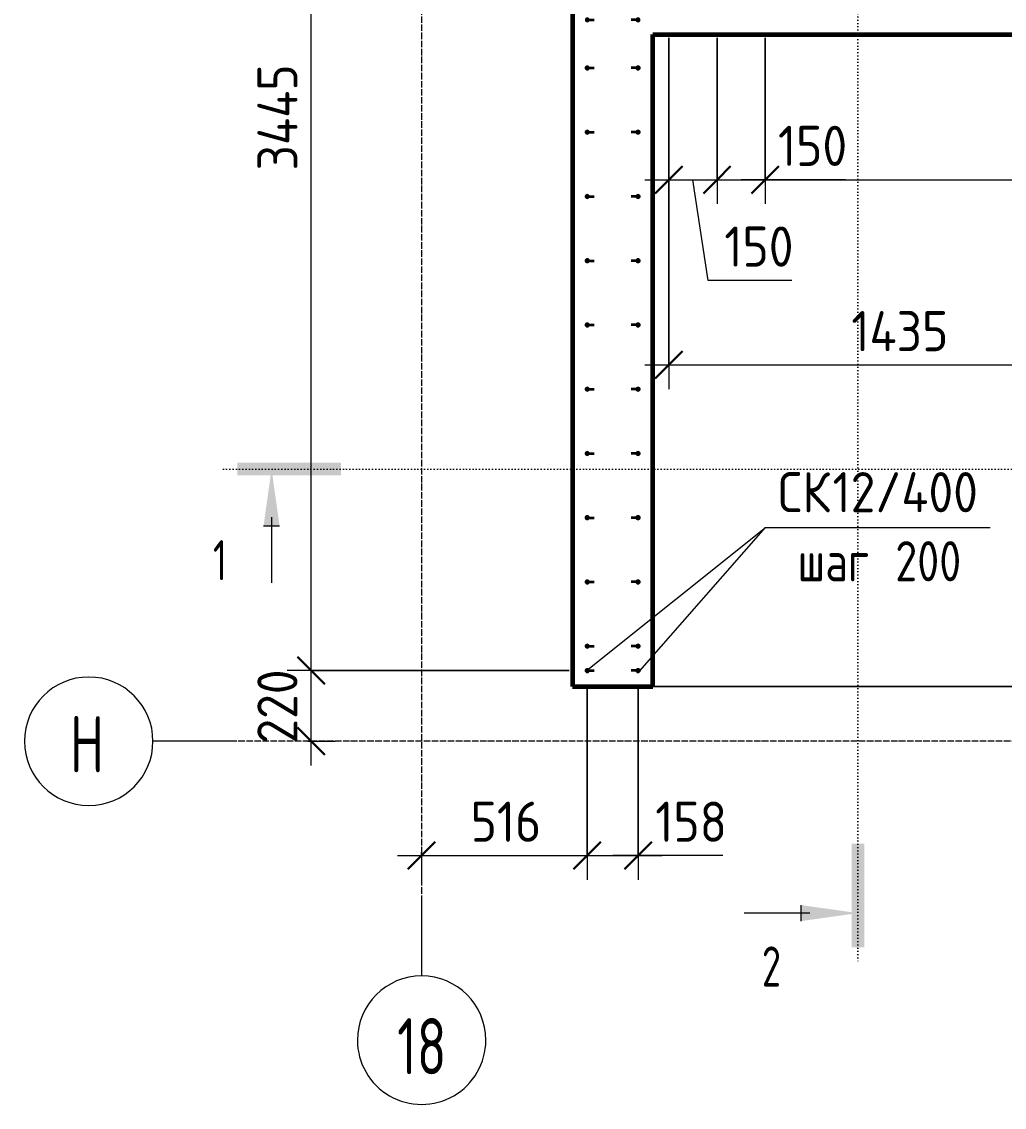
# Model space of a CAD drawing. Header units: millimetres. Extents: x 56549 to 83419, y -3049 to 32998.
# Drawn here: x 56549 to 59610, y 26341 to 29720 of the extents above; entities that cross this region are included whole.
import ezdxf

# ---------------------------------------------------------------- set-up
doc = ezdxf.new("R2010")
doc.units = ezdxf.units.MM
doc.linetypes.add('02 Штрихпунктирная _20 мм_', pattern=[25, 20, -2.5, 0, -2.5])
doc.linetypes.add('04 Пунктир 10мм', pattern=[10, 0, -10])
for name, color, linetype, lineweight in [('AA_Dim', 7, 'Continuous', 9), ('AA_Dim-50', 7, 'Continuous', 9), ('AA_Linii', 7, 'Continuous', 9), ('AA_Razrez', 7, 'Continuous', 9), ('AA_Vinoska', 7, 'Continuous', 9), ('AF_Stena_Опалубка', 253, 'Continuous', 20), ('KR_Armatura', 7, 'Continuous', 20), ('KR_Armatura_Tonkie', 7, 'Continuous', 20), ('KR_Fundament', 7, 'Continuous', 20), ('Оси', 7, 'Continuous', 9)]:
    doc.layers.add(name, color=color, linetype=linetype, lineweight=lineweight)
doc.styles.add('ISOCPEUR', font='isocpeur.TTF', dxfattribs={"width": 0.7, "height": 175})
doc.styles.add('ISOCPEUR_1', font='isocpeur.TTF', dxfattribs={"width": 0.7, "height": 125})
doc.styles.add('ISOCPEUR_2', font='isocpeur.TTF', dxfattribs={"width": 0.9, "height": 125})
doc.styles.add('ISOCPEUR_3', font='isocpeur.TTF', dxfattribs={"width": 0.8, "height": 125})
doc.dimstyles.new('00_Точн_3_знака__прозр_', dxfattribs={"dimscale": 304.8, "dimtxt": 125.344371, "dimasz": 0.278871, "dimexe": 0.246063, "dimexo": 0.164042, "dimgap": 0.016404, "dimtad": 1, "dimdec": 3, "dimrnd": 0.001, "dimdsep": 46, "dimtxsty": 'ISOCPEUR_2', "dimblk1": 'OBLIQUE', "dimblk2": 'OBLIQUE', "dimsah": 1, "dimcen": 0.09, "dimdle": 0.246063, "dimazin": 0, "dimtfac": 1, "dimtdec": 4, "dimtix": 1, "dimtmove": 0, "dimatfit": 3, "dimfxl": 1, "dimtvp": 1, "dimtolj": 1, "dimtzin": 0, "dimlwd": 18, "dimlwe": 18, "dimarcsym": 2})
doc.dimstyles.new('00_Точн_3_знака__прозр__1', dxfattribs={"dimscale": 304.8, "dimtxt": 125.344371, "dimasz": 0.278871, "dimexe": 0.246063, "dimexo": 0.164042, "dimgap": 0.016404, "dimtad": 1, "dimdec": 3, "dimrnd": 0.001, "dimdsep": 46, "dimtxsty": 'ISOCPEUR_2', "dimblk1": 'OBLIQUE', "dimblk2": 'OBLIQUE', "dimsah": 1, "dimcen": 0.09, "dimdle": 0.246063, "dimazin": 0, "dimtfac": 1, "dimtdec": 4, "dimtix": 1, "dimtmove": 1, "dimatfit": 3, "dimfxl": 1, "dimtvp": 1, "dimtolj": 1, "dimtzin": 0, "dimlwd": 18, "dimlwe": 18, "dimarcsym": 2})

# ---------------------------------------------------------------- blocks, each defined once
blk = doc.blocks.new('351_Ряд стержней П переменный шаг _НесАрм_РабПлоск_ - Тип 1-3766189-Схема расположения выпусков фундаментной плиты на отм_-0_450 входной группы в осях 18-20_Н-А_1')
at = {"layer": 'KR_Armatura_Tonkie'}
for points in [[(-6, 706), (-9, 705.2), (-10.2, 704.2), (-11.8, 701.6), (-12, 700), (-11.2, 697), (-9, 694.8), (-6, 694), (-3, 694.8), (-1.8, 695.8), (-0.2, 698.4), (0, 700), (-0.8, 703), (-1.8, 704.2), (-4.4, 705.8)], [(152, 706), (149, 705.2), (146.8, 703), (146.2, 701.6), (146.2, 698.4), (146.8, 697), (149, 694.8), (152, 694), (153.6, 694.2), (156.2, 695.8), (157.8, 698.4), (157.8, 701.6), (156.2, 704.2), (153.6, 705.8)], [(-6, 548), (-9, 547.2), (-10.2, 546.2), (-11.8, 543.6), (-12, 542), (-11.2, 539), (-9, 536.8), (-6, 536), (-3, 536.8), (-1.8, 537.8), (-0.2, 540.4), (0, 542), (-0.8, 545), (-2.6, 546.7), (-4.4, 547.8)], [(152, 548), (149, 547.2), (146.8, 545), (146.2, 543.6), (146.2, 540.4), (146.8, 539), (149, 536.8), (152, 536), (153.6, 536.2), (156.2, 537.8), (157.8, 540.4), (157.8, 543.6), (156.2, 546.2), (153.6, 547.8)], [(-6, 428), (-9, 427.2), (-10.2, 426.2), (-11.8, 423.6), (-12, 422), (-11.2, 419), (-9, 416.8), (-6, 416), (-3, 416.8), (-1.8, 417.8), (-0.2, 420.4), (0, 422), (-0.8, 425), (-1.8, 426.2), (-4.4, 427.8)], [(152, 428), (149, 427.2), (146.8, 425), (146.2, 423.6), (146.2, 420.4), (146.8, 419), (149, 416.8), (152, 416), (153.6, 416.2), (156.2, 417.8), (157.8, 420.4), (157.8, 423.6), (156.2, 426.2), (153.6, 427.8)], [(-6, 228), (-9, 227.2), (-10.2, 226.2), (-11.8, 223.6), (-12, 222), (-11.2, 219), (-9, 216.8), (-6, 216), (-3, 216.8), (-1.8, 217.8), (-0.2, 220.4), (0, 222), (-0.8, 225), (-1.8, 226.2), (-4.4, 227.8)], [(152, 228), (149, 227.2), (146.8, 225), (146.2, 223.6), (146.2, 220.4), (146.8, 219), (149, 216.8), (152, 216), (153.6, 216.2), (156.2, 217.8), (157.8, 220.4), (157.8, 223.6), (156.2, 226.2), (153.6, 227.8)], [(-6, 67), (-9, 66.2), (-10.2, 65.2), (-11.8, 62.6), (-12, 61), (-11.2, 58), (-9, 55.8), (-6, 55), (-3, 55.8), (-1.8, 56.8), (-0.2, 59.4), (0, 61), (-0.8, 64), (-1.8, 65.2), (-4.4, 66.8)], [(152, 67), (149, 66.2), (146.8, 64), (146.2, 62.6), (146.2, 59.4), (146.8, 58), (149, 55.8), (152, 55), (153.6, 55.2), (156.2, 56.8), (157.8, 59.4), (157.8, 62.6), (156.2, 65.2), (153.6, 66.8)], [(-6, -94), (-9, -94.8), (-10.2, -95.8), (-11.8, -98.4), (-12, -100), (-11.2, -103), (-9, -105.2), (-6, -106), (-3, -105.2), (-1.8, -104.2), (-0.2, -101.6), (0, -100), (-0.8, -97), (-1.8, -95.8), (-4.4, -94.2)], [(152, -94), (149, -94.8), (146.8, -97), (146.2, -98.4), (146.2, -101.6), (146.8, -103), (149, -105.2), (152, -106), (153.6, -105.8), (156.2, -104.2), (157.8, -101.6), (157.8, -98.4), (156.2, -95.8), (153.6, -94.2)], [(-6, -294), (-9, -294.8), (-10.2, -295.8), (-11.8, -298.4), (-12, -300.2), (-11.2, -303), (-9, -305.2), (-6, -306), (-3, -305.2), (-1.8, -304.2), (0, -300.2), (0, -300), (-0.8, -297), (-1.8, -295.8), (-4.4, -294.2)], [(152, -294), (149, -294.8), (146.8, -297), (146.2, -298.4), (146.2, -301.6), (146.8, -303), (149, -305.2), (152, -306), (153.6, -305.8), (156.2, -304.2), (157.8, -301.6), (157.8, -298.4), (156.2, -295.8), (153.6, -294.2)], [(-6, -494), (-9, -494.8), (-10.2, -495.8), (-11.8, -498.4), (-12, -500), (-11.2, -503), (-9, -505.2), (-6, -506), (-3, -505.2), (-1.8, -504.2), (-0.2, -501.6), (0, -500), (-0.8, -497), (-1.8, -495.8), (-4.4, -494.2)], [(152, -494), (149, -494.8), (146.8, -497), (146.2, -498.4), (146.2, -501.6), (146.8, -503), (149, -505.2), (152, -506), (153.6, -505.8), (156.2, -504.2), (157.8, -501.6), (157.8, -498.4), (156.2, -495.8), (153.6, -494.2)], [(-6, -694), (-9, -694.8), (-10.2, -695.8), (-11.8, -698.4), (-12, -700), (-11.2, -703), (-8.9, -705.2), (-6, -706), (-3, -705.2), (-1.8, -704.2), (-0.2, -701.6), (0, -700), (-0.8, -697), (-1.8, -695.8), (-4.4, -694.2)], [(152, -694), (149, -694.8), (146.8, -697), (146.2, -698.4), (146.2, -701.6), (146.8, -703), (149, -705.2), (152, -706), (153.6, -705.8), (156.2, -704.2), (157.8, -701.6), (157.8, -698.4), (156.2, -695.8), (153.6, -694.2)]]:
    blk.add_hatch(color=256, dxfattribs=at).paths.add_polyline_path(points)
at = {"layer": 'KR_Armatura'}
for centre in [(-6, 542), (152, 542), (-6, 422), (152, 422), (-6, 222), (152, 222), (-6, 61), (152, 61), (-6, -100), (152, -100), (-6, -300), (152, -300), (-6, -500), (152, -500), (-6, -700), (152, -700)]:
    blk.add_circle(centre, 6, dxfattribs=at)
for centre, start, end in [((-6, 700), 90, 269.9911), ((-6, 700), 270.0089, 90), ((152, 700), 90, 269.9911), ((152, 700), 270.0089, 90)]:
    blk.add_arc(centre, 6, start, end, dxfattribs=at)
at = {"layer": 'KR_Armatura_Tonkie', "lineweight": 35}
for p, q in [((0, 700), (15, 700)), ((146, 700), (131, 700)), ((0, 542), (15, 542)), ((146, 542), (131, 542)), ((0, 422), (15, 422)), ((146, 422), (131, 422)), ((0, 222), (15, 222)), ((146, 222), (131, 222)), ((0, 61), (15, 61)), ((146, 61), (131, 61)), ((0, -100), (15, -100)), ((146, -100), (131, -100)), ((0, -300), (15, -300)), ((146, -300), (131, -300)), ((0, -500), (15, -500)), ((146, -500), (131, -500)), ((0, -700), (15, -700)), ((146, -700), (131, -700))]:
    blk.add_line(p, q, dxfattribs=at)
at = {"layer": 'KR_Armatura_Tonkie'}
for centre, start, end in [((-6, 700), 360, 180), ((-6, 700), 180, 0), ((152, 700), 0, 180), ((152, 700), 180, 360), ((-6, 542), 360, 180), ((-6, 542), 180, 0), ((152, 542), 360, 180), ((152, 542), 180, 360), ((-6, 422), 360, 180), ((-6, 422), 180, 0), ((152, 422), 0, 180), ((152, 422), 180, 360), ((-6, 222), 360, 180), ((-6, 222), 180, 360), ((152, 222), 360, 180), ((152, 222), 180, 360), ((-6, 61), 360, 180), ((-6, 61), 180, 360), ((152, 61), 360, 180), ((152, 61), 180, 360), ((-6, -100), 360, 180), ((-6, -100), 180, 360), ((152, -100), 360, 180), ((152, -100), 180, 360), ((-6, -300), 360, 180), ((-6, -300), 180, 0), ((152, -300), 0, 180), ((152, -300), 180, 360), ((-6, -500), 360, 180), ((-6, -500), 180, 0), ((152, -500), 0, 180), ((152, -500), 180, 360), ((-6, -700), 360, 180), ((-6, -700), 180, 0), ((152, -700), 360, 180), ((152, -700), 180, 360)]:
    blk.add_arc(centre, 6, start, end, dxfattribs=at)
blk = doc.blocks.new('351_Ряд стержней П переменный шаг _НесАрм_РабПлоск_ - Тип 1-V1-Схема расположения выпусков фундаментной плиты на отм_-0_450 входной группы в осях 18-20_Н-А_1')
at = {"layer": 'KR_Armatura_Tonkie'}
for points in [[(-6, 932), (-3, 932.8), (-1.8, 933.8), (-0.2, 936.4), (0, 938), (-0.8, 941), (-1.8, 942.2), (-4.4, 943.8), (-7.6, 943.8), (-10.2, 942.2), (-11.8, 939.6), (-12, 938), (-11.2, 935), (-9, 932.8)], [(152, 932), (153.6, 932.2), (156.2, 933.8), (157.8, 936.4), (157.8, 939.6), (156.2, 942.2), (153.6, 943.8), (150.4, 943.8), (149, 943.2), (146.8, 941), (146.2, 939.6), (146.2, 936.4), (146.8, 935), (149, 932.8), (150.4, 932.2)], [(-6, 732), (-3, 732.8), (-1.8, 733.8), (-0.2, 736.4), (0, 738), (-0.8, 741), (-1.8, 742.2), (-4.4, 743.8), (-7.6, 743.8), (-10.2, 742.2), (-11.8, 739.6), (-12, 738), (-11.2, 735), (-9, 732.8)], [(152, 732), (153.6, 732.2), (156.2, 733.8), (157.8, 736.4), (157.8, 739.6), (156.2, 742.2), (153.6, 743.8), (150.4, 743.8), (149, 743.2), (146.8, 741), (146.2, 739.6), (146.2, 736.4), (146.8, 735), (149, 732.8), (150.4, 732.2)], [(-6, 532), (-3, 532.8), (-1.8, 533.8), (-0.2, 536.4), (0, 538), (-0.8, 541), (-1.8, 542.2), (-4.4, 543.8), (-7.6, 543.8), (-10.2, 542.2), (-11.8, 539.6), (-12, 538), (-11.2, 535), (-9, 532.8)], [(152, 532), (153.6, 532.2), (156.2, 533.8), (157.8, 536.4), (157.8, 539.6), (156.2, 542.2), (153.6, 543.8), (150.4, 543.8), (149, 543.2), (146.8, 541), (146.2, 539.6), (146.2, 536.4), (146.8, 535), (149, 532.8), (150.4, 532.2)], [(-6, 332), (-3, 332.8), (-1.8, 333.8), (-0.2, 336.4), (0, 338), (-0.8, 341), (-1.8, 342.2), (-4.4, 343.8), (-7.6, 343.8), (-10.2, 342.2), (-11.8, 339.6), (-12, 338), (-11.2, 335), (-9, 332.8)], [(152, 332), (153.6, 332.2), (156.2, 333.8), (157.8, 336.4), (157.8, 339.6), (156.2, 342.2), (153.6, 343.8), (150.4, 343.8), (149, 343.2), (146.8, 341), (146.2, 339.6), (146.2, 336.4), (146.8, 335), (149, 332.8), (150.4, 332.2)], [(-6, 132), (-3, 132.8), (-1.8, 133.8), (-0.2, 136.4), (0, 138), (-0.8, 141), (-1.8, 142.2), (-4.4, 143.8), (-7.6, 143.8), (-10.2, 142.2), (-11.8, 139.6), (-12, 138), (-11.2, 135), (-9, 132.8)], [(152, 132), (153.6, 132.2), (156.2, 133.8), (157.8, 136.6), (157.8, 139.6), (156.2, 142.2), (153.6, 143.8), (150.4, 143.8), (149, 143.2), (146.8, 141), (146.2, 139.6), (146.2, 136.4), (146.8, 135), (149, 132.8), (150.4, 132.2)], [(-6, -68), (-3, -67.2), (-1.8, -66.2), (-0.2, -63.6), (0, -62), (-0.8, -59), (-1.8, -57.8), (-4.4, -56.2), (-7.6, -56.2), (-10.2, -57.8), (-11.8, -60.4), (-12, -62), (-11.2, -65), (-9, -67.2)], [(152, -68), (153.6, -67.8), (156.2, -66.2), (157.8, -63.6), (157.8, -60.4), (156.2, -57.8), (153.6, -56.2), (150.4, -56.2), (149, -56.8), (146.8, -59), (146.2, -60.4), (146.2, -63.6), (146.8, -65), (149, -67.2), (150.4, -67.8)], [(-6, -268), (-3, -267.2), (-1.8, -266.2), (-0.2, -263.6), (0, -262), (-0.8, -259), (-1.8, -257.8), (-4.4, -256.2), (-7.6, -256.2), (-10.2, -257.8), (-11.8, -260.4), (-12, -262), (-11.2, -265), (-9, -267.2)], [(152, -268), (153.6, -267.8), (156.2, -266.2), (157.8, -263.6), (157.8, -260.4), (156.2, -257.8), (153.6, -256.2), (150.4, -256.2), (149, -256.8), (146.8, -259), (146.2, -260.4), (146.2, -263.6), (146.8, -265), (149, -267.2), (150.4, -267.8)], [(-6, -468), (-3, -467.2), (-1.8, -466.2), (-0.2, -463.6), (0, -462), (-0.8, -459), (-1.8, -457.8), (-4.4, -456.2), (-7.6, -456.2), (-10.2, -457.8), (-11.8, -460.4), (-12, -462), (-11.2, -465), (-9, -467.2)], [(152, -468), (153.6, -467.8), (156.2, -466.2), (157.8, -463.6), (157.8, -460.4), (156.2, -457.8), (153.6, -456.2), (150.4, -456.2), (149, -456.8), (146.8, -459), (146.2, -460.4), (146.2, -463.6), (146.8, -465), (149, -467.2), (150.4, -467.8)], [(-6, -668), (-3, -667.2), (-1.8, -666.2), (-0.2, -663.6), (0, -662), (-0.8, -659), (-1.8, -657.8), (-4.4, -656.2), (-7.6, -656.2), (-10.2, -657.8), (-11.8, -660.4), (-12, -662), (-11.2, -665), (-9, -667.2)], [(152, -668), (153.6, -667.8), (156.2, -666.2), (157.8, -663.6), (157.8, -660.4), (156.2, -657.8), (153.6, -656.2), (150.4, -656.2), (149, -656.8), (146.8, -659), (146.2, -660.4), (146.2, -663.6), (146.8, -665), (149, -667.2), (150.4, -667.8)], [(-6, -868), (-3, -867.2), (-1.8, -866.2), (-0.2, -863.6), (0, -862), (-0.8, -859), (-1.8, -857.8), (-4.4, -856.2), (-7.6, -856.2), (-10.2, -857.8), (-11.8, -860.4), (-12, -862), (-11.2, -865), (-9, -867.2)], [(152, -868), (153.6, -867.8), (156.2, -866.2), (157.8, -863.6), (157.8, -860.4), (156.2, -857.8), (153.6, -856.2), (150.4, -856.2), (148.3, -857.5), (146.8, -859), (146.2, -860.4), (146.2, -863.6), (146.8, -865), (149, -867.2), (150.4, -867.8)], [(-6, -944), (-3, -943.2), (-1.8, -942.2), (-0.2, -939.6), (0, -938), (-0.8, -935), (-1.8, -933.8), (-4.4, -932.2), (-7.6, -932.2), (-10.2, -933.8), (-11.8, -936.4), (-12, -938), (-11.2, -941), (-9, -943.2)], [(152, -944), (153.6, -943.8), (156.2, -942.2), (157.8, -939.6), (157.8, -936.4), (156.2, -933.8), (153.6, -932.2), (150.4, -932.2), (149, -932.8), (146.8, -935), (146.2, -936.4), (146.2, -939.6), (146.8, -941), (149, -943.2), (150.4, -943.8)]]:
    blk.add_hatch(color=256, dxfattribs=at).paths.add_polyline_path(points)
at = {"layer": 'KR_Armatura'}
for centre in [(-6, 938), (152, 938), (-6, 738), (152, 738), (-6, 538), (152, 538), (-6, 338), (152, 338), (-6, 138), (152, 138), (-6, -62), (152, -62), (-6, -262), (152, -262), (-6, -462), (152, -462), (-6, -662), (152, -662), (-6, -862), (152, -862), (-6, -938), (152, -938)]:
    blk.add_circle(centre, 6, dxfattribs=at)
at = {"layer": 'KR_Armatura_Tonkie', "lineweight": 35}
for p, q in [((0, 938), (15, 938)), ((146, 938), (131, 938)), ((0, 738), (15, 738)), ((146, 738), (131, 738)), ((0, 538), (15, 538)), ((146, 538), (131, 538)), ((0, 338), (15, 338)), ((146, 338), (131, 338)), ((0, 138), (15, 138)), ((146, 138), (131, 138)), ((0, -62), (15, -62)), ((146, -62), (131, -62)), ((0, -262), (15, -262)), ((146, -262), (131, -262)), ((0, -462), (15, -462)), ((146, -462), (131, -462)), ((0, -662), (15, -662)), ((146, -662), (131, -662)), ((0, -862), (15, -862)), ((146, -862), (131, -862)), ((0, -938), (15, -938)), ((146, -938), (131, -938))]:
    blk.add_line(p, q, dxfattribs=at)
at = {"layer": 'KR_Armatura_Tonkie'}
for centre, start, end in [((-6, 938), 360, 180), ((-6, 938), 180, 0), ((152, 938), 0, 180), ((152, 938), 180, 360), ((-6, 738), 360, 180), ((152, 738), 0, 180), ((-6, 738), 180, 0), ((152, 738), 180, 360), ((-6, 538), 360, 180), ((152, 538), 0, 180), ((-6, 538), 180, 0), ((152, 538), 180, 360), ((-6, 338), 360, 180), ((-6, 338), 180, 0), ((152, 338), 0, 180), ((152, 338), 180, 360), ((-6, 138), 360, 180), ((-6, 138), 180, 360), ((152, 138), 360, 180), ((152, 138), 180, 360), ((-6, -62), 360, 180), ((-6, -62), 180, 360), ((152, -62), 360, 180), ((152, -62), 180, 360), ((-6, -262), 360, 180), ((-6, -262), 180, 0), ((152, -262), 0, 180), ((152, -262), 180, 360), ((-6, -462), 360, 180), ((-6, -462), 180, 0), ((152, -462), 360, 180), ((152, -462), 180, 360), ((-6, -662), 360, 180), ((-6, -662), 180, 0), ((152, -662), 0, 180), ((152, -662), 180, 360), ((-6, -862), 360, 180), ((-6, -862), 180, 0), ((152, -862), 0, 180), ((152, -862), 180, 360), ((-6, -938), 360, 180), ((-6, -938), 180, 0), ((152, -938), 0, 180), ((152, -938), 180, 360)]:
    blk.add_arc(centre, 6, start, end, dxfattribs=at)
blk = doc.blocks.new('Ось сетки - d_4мм-2765513-Схема расположения выпусков фундаментной плиты на отм_-0_450 входной группы в осях 18-20_Н-А_1')
at = {"layer": 'Оси'}
for start, end in [(360, 180), (360, 180), (180, 360), (180, 360)]:
    blk.add_arc((0, 0), 4, start, end, dxfattribs=at)
blk = doc.blocks.new('Разрез - Номер узла_ спереди-394134-Схема расположения выпусков фундаментной плиты на отм_-0_450 входной группы в осях 18-20_Н-А_1')
at = {"layer": 'AA_Razrez'}
for points in [[(7.329, 0.404), (7.329, -0.394), (0.873, -0.394), (0.873, 0.404)], [(3.497, -3.533), (2.503, -3.533), (3, 0)]]:
    blk.add_hatch(color=256, dxfattribs=at).paths.add_polyline_path(points)
for p, q in [((3, -3), (3, -7.096)), ((2.503, -3.533), (3.497, -3.533))]:
    blk.add_line(p, q, dxfattribs=at)
blk = doc.blocks.new('DIMBLOCK20-Схема расположения выпусков фундаментной плиты на отм_-0_450 входной группы в осях 18-20_Н-А_1')
at = {"layer": 'AA_Dim-50', "lineweight": 30}
for p, q in [((57451.2, 27700), (57408.7, 27742.5)), ((57451.2, 27700), (57493.7, 27657.5)), ((57451.2, 27480), (57408.7, 27522.5)), ((57451.2, 27480), (57493.7, 27437.5))]:
    blk.add_line(p, q, dxfattribs=at)
at = {"layer": 'AA_Dim-50', "lineweight": 18}
for p, q in [((58255.1, 27700), (57376.2, 27700)), ((57451.2, 27405), (57451.2, 27700)), ((57451.2, 27700), (58255.1, 27700)), ((57441.1, 27480), (57526.2, 27480)), ((57451.2, 27480), (57441.1, 27480))]:
    blk.add_line(p, q, dxfattribs=at)
at = {"layer": 'AA_Dim-50', "color": 0, "lineweight": 18, "insert": (57283.4, 27472.9), "char_height": 125, "width": 280.961, "attachment_point": 1, "rotation": 90, "line_spacing_factor": 1.135194, "style": 'ISOCPEUR_2'}
blk.add_mtext('220', dxfattribs=at)
blk = doc.blocks.new('_Oblique')
at = {"color": 0, "linetype": 'ByBlock', "lineweight": -2}
blk.add_line((-0.5, -0.5), (0.5, 0.5), dxfattribs=at)
blk = doc.blocks.new('DIMBLOCK21-Схема расположения выпусков фундаментной плиты на отм_-0_450 входной группы в осях 18-20_Н-А_1')
at = {"layer": 'AA_Dim-50', "lineweight": 30}
for p, q in [((57451.2, 31145), (57408.7, 31187.5)), ((57451.2, 31145), (57493.7, 31102.5)), ((57451.2, 27700), (57408.7, 27742.5)), ((57451.2, 27700), (57493.7, 27657.5))]:
    blk.add_line(p, q, dxfattribs=at)
at = {"layer": 'AA_Dim-50', "lineweight": 18}
for p, q in [((57441.1, 31145), (57526.2, 31145)), ((57451.2, 31145), (57441.1, 31145)), ((57451.2, 27700), (57451.2, 31145)), ((58255.1, 27700), (57376.2, 27700)), ((57451.2, 27700), (58255.1, 27700))]:
    blk.add_line(p, q, dxfattribs=at)
at = {"layer": 'AA_Dim-50', "color": 0, "lineweight": 18, "insert": (57283.4, 29257), "char_height": 125, "width": 397.318, "attachment_point": 1, "rotation": 90, "line_spacing_factor": 1.135194, "style": 'ISOCPEUR_2'}
blk.add_mtext('3445', dxfattribs=at)
blk = doc.blocks.new('DIMBLOCK23-Схема расположения выпусков фундаментной плиты на отм_-0_450 входной группы в осях 18-20_Н-А_1')
at = {"layer": 'AA_Dim-50', "lineweight": 18}
for p, q in [((58311.1, 27644), (58311.1, 27049.1)), ((58311.1, 27124.1), (58311.1, 27644)), ((57720.1, 27124.1), (58311.1, 27124.1)), ((57795.1, 27134.2), (57795.1, 27049.1)), ((57795.1, 27124.1), (57795.1, 27134.2))]:
    blk.add_line(p, q, dxfattribs=at)
at = {"layer": 'AA_Dim-50', "lineweight": 30}
for p, q in [((57795.1, 27124.1), (57837.6, 27166.6)), ((58311.1, 27124.1), (58353.6, 27166.6)), ((57795.1, 27124.1), (57752.6, 27081.6)), ((58311.1, 27124.1), (58268.6, 27081.6))]:
    blk.add_line(p, q, dxfattribs=at)
at = {"layer": 'AA_Dim-50', "color": 0, "lineweight": 18, "insert": (57947.8, 27292), "char_height": 125, "width": 252.581, "attachment_point": 1, "line_spacing_factor": 1.135194, "style": 'ISOCPEUR_2'}
blk.add_mtext('516', dxfattribs=at)
blk = doc.blocks.new('DIMBLOCK24-Схема расположения выпусков фундаментной плиты на отм_-0_450 входной группы в осях 18-20_Н-А_1')
at = {"layer": 'AA_Dim-50', "lineweight": 18}
for p, q in [((58311.1, 27644), (58311.1, 27049.1)), ((58311.1, 27124.1), (58311.1, 27644)), ((58469.1, 27644), (58469.1, 27049.1)), ((58469.1, 27124.1), (58469.1, 27644)), ((58311.1, 27124.1), (58544.1, 27124.1)), ((58472.9, 27124.1), (58390.1, 27124.1)), ((58733.4, 27124.1), (58472.9, 27124.1))]:
    blk.add_line(p, q, dxfattribs=at)
at = {"layer": 'AA_Dim-50', "lineweight": 30}
for p, q in [((58311.1, 27124.1), (58353.6, 27166.6)), ((58469.1, 27124.1), (58511.6, 27166.6)), ((58311.1, 27124.1), (58268.6, 27081.6)), ((58469.1, 27124.1), (58426.6, 27081.6))]:
    blk.add_line(p, q, dxfattribs=at)
at = {"layer": 'AA_Dim-50', "color": 0, "lineweight": 18, "insert": (58522.9, 27292), "char_height": 125, "width": 252.581, "attachment_point": 1, "line_spacing_factor": 1.135194, "style": 'ISOCPEUR_2'}
blk.add_mtext('158', dxfattribs=at)
blk = doc.blocks.new('DIMBLOCK27-Схема расположения выпусков фундаментной плиты на отм_-0_450 входной группы в осях 18-20_Н-А_1')
at = {"layer": 'AA_Dim-50', "lineweight": 18}
for p, q in [((58565.1, 29670), (58565.1, 29153.1)), ((58565.1, 29228.1), (58565.1, 29670)), ((58715.1, 29670), (58715.1, 29153.1)), ((58715.1, 29228.1), (58715.1, 29670)), ((58490.1, 29228.1), (58715.1, 29228.1)), ((58688, 28914.6), (58640.1, 29228.1)), ((58948.5, 28914.6), (58688, 28914.6))]:
    blk.add_line(p, q, dxfattribs=at)
at = {"layer": 'AA_Dim-50', "lineweight": 30}
for p, q in [((58565.1, 29228.1), (58607.6, 29270.6)), ((58715.1, 29228.1), (58757.6, 29270.6)), ((58565.1, 29228.1), (58522.6, 29185.6)), ((58715.1, 29228.1), (58672.6, 29185.6))]:
    blk.add_line(p, q, dxfattribs=at)
at = {"layer": 'AA_Dim-50', "color": 0, "lineweight": 18, "insert": (58738, 29082.5), "char_height": 125, "width": 252.581, "attachment_point": 1, "line_spacing_factor": 1.135194, "style": 'ISOCPEUR_2'}
blk.add_mtext('150', dxfattribs=at)
blk = doc.blocks.new('DIMBLOCK28-Схема расположения выпусков фундаментной плиты на отм_-0_450 входной группы в осях 18-20_Н-А_1')
at = {"layer": 'AA_Dim-50', "lineweight": 18}
for p, q in [((58715.1, 29670), (58715.1, 29153.1)), ((58715.1, 29228.1), (58715.1, 29670)), ((58865.1, 29670), (58865.1, 29153.1)), ((58865.1, 29228.1), (58865.1, 29670)), ((58715.1, 29228.1), (58940.1, 29228.1)), ((58855.1, 29228.1), (58790.1, 29228.1)), ((59115.6, 29228.1), (58855.1, 29228.1))]:
    blk.add_line(p, q, dxfattribs=at)
at = {"layer": 'AA_Dim-50', "lineweight": 30}
for p, q in [((58715.1, 29228.1), (58757.6, 29270.6)), ((58865.1, 29228.1), (58907.6, 29270.6)), ((58715.1, 29228.1), (58672.6, 29185.6)), ((58865.1, 29228.1), (58822.6, 29185.6))]:
    blk.add_line(p, q, dxfattribs=at)
at = {"layer": 'AA_Dim-50', "color": 0, "lineweight": 18, "insert": (58905.1, 29396), "char_height": 125, "width": 252.581, "attachment_point": 1, "line_spacing_factor": 1.135194, "style": 'ISOCPEUR_2'}
blk.add_mtext('150', dxfattribs=at)
blk = doc.blocks.new('DIMBLOCK29-Схема расположения выпусков фундаментной плиты на отм_-0_450 входной группы в осях 18-20_Н-А_1')
at = {"layer": 'AA_Dim-50', "lineweight": 18}
for p, q in [((58865.1, 29228.1), (58865.1, 29670)), ((61465.1, 29228.1), (61465.1, 29670)), ((58790.1, 29228.1), (61540.1, 29228.1)), ((58865.1, 29228.1), (58865.1, 29153.1)), ((61465.1, 29228.1), (61465.1, 29153.1))]:
    blk.add_line(p, q, dxfattribs=at)
at = {"layer": 'AA_Dim-50', "lineweight": 30}
for p, q in [((58865.1, 29228.1), (58907.6, 29270.6)), ((61465.1, 29228.1), (61507.6, 29270.6)), ((58865.1, 29228.1), (58822.6, 29185.6)), ((61465.1, 29228.1), (61422.6, 29185.6))]:
    blk.add_line(p, q, dxfattribs=at)
at = {"layer": 'AA_Dim-50', "color": 0, "lineweight": 18, "insert": (59747.6, 29396), "char_height": 125, "width": 1001.809, "attachment_point": 1, "line_spacing_factor": 1.135194, "style": 'ISOCPEUR_2'}
blk.add_mtext('13х200=2600', dxfattribs=at)
blk = doc.blocks.new('_None')
blk = doc.blocks.new('DIMBLOCK32-Схема расположения выпусков фундаментной плиты на отм_-0_450 входной группы в осях 18-20_Н-А_1')
at = {"layer": 'AA_Dim-50', "lineweight": 18}
for p, q in [((58565.1, 29670), (58565.1, 28576.4)), ((58565.1, 28651.4), (58565.1, 29670)), ((60000.1, 28661.5), (60000.1, 28576.4)), ((60000.1, 28651.4), (60000.1, 28661.5)), ((58490.1, 28651.4), (60000.1, 28651.4))]:
    blk.add_line(p, q, dxfattribs=at)
at = {"layer": 'AA_Dim-50', "lineweight": 30}
for p, q in [((58565.1, 28651.4), (58607.6, 28693.9)), ((60000.1, 28651.4), (60042.6, 28693.9)), ((58565.1, 28651.4), (58522.6, 28608.9)), ((60000.1, 28651.4), (59957.6, 28608.9))]:
    blk.add_line(p, q, dxfattribs=at)
at = {"layer": 'AA_Dim-50', "color": 0, "lineweight": 18, "insert": (59133.6, 28819.2), "char_height": 125, "width": 357.586, "attachment_point": 1, "line_spacing_factor": 1.135194, "style": 'ISOCPEUR_2'}
blk.add_mtext('1435', dxfattribs=at)
blk = doc.blocks.new('042_М_Арматуры - Диам длина поз _ Шаг-2260295-Схема расположения выпусков фундаментной плиты на отм_-0_450 входной группы в осях 18-20_Н-А_1')
at = {"layer": 'AA_Vinoska'}
blk.add_line((-7, 0), (7, 0), dxfattribs=at)
blk = doc.blocks.new('Разрез - Номер узла_ сзади-394133-Схема расположения выпусков фундаментной плиты на отм_-0_450 входной группы в осях 18-20_Н-А_1')
at = {"layer": 'AA_Razrez'}
for points in [[(7.329, 0.404), (7.329, -0.394), (0.873, -0.394), (0.873, 0.404)], [(3.497, -3.533), (2.503, -3.533), (3, 0)]]:
    blk.add_hatch(color=256, dxfattribs=at).paths.add_polyline_path(points)
for p, q in [((3, -3), (3, -7.096)), ((2.503, -3.533), (3.497, -3.533))]:
    blk.add_line(p, q, dxfattribs=at)

msp = doc.modelspace()

# ---------------------------------------------------------------- linework, layer by layer
at = {"layer": 'AA_Linii', "lineweight": 20}
for p, q in [((58311.0616, 27694), (58311.0616, 27706)), ((58469.0616, 27694), (58469.0616, 27706))]:
    msp.add_line(p, q, dxfattribs=at)
at = {"layer": 'AA_Razrez', "linetype": '04 Пунктир 10мм'}
for p, q in [((59154.0977, 31987.3896), (59154.0977, 26795.0858)), ((57177.6509, 28327.5026), (63024.675, 28327.5026))]:
    msp.add_line(p, q, dxfattribs=at)
at = {"layer": 'AA_Vinoska'}
for p in [(58307.0385, 27699.2313), (58474.5138, 27699.2313)]:
    msp.add_line(p, (58865.7507, 28145.4497), dxfattribs=at)
at = {"layer": 'AF_Stena_Опалубка', "lineweight": 60}
for p, q in [((58265.0616, 31585), (58265.0616, 27650)), ((58515.0616, 27650), (58515.0616, 29680)), ((58515.0616, 29680), (61815.0616, 29680)), ((58265.0616, 27650), (58515.0616, 27650))]:
    msp.add_line(p, q, dxfattribs=at)
at = {"layer": 'KR_Fundament'}
for p, q in [((58265.0616, 27650), (58265.0616, 31585)), ((58265.0616, 31585), (58265.0616, 27650)), ((62065.0616, 27650), (58265.0616, 27650)), ((58265.0616, 27650), (62065.0616, 27650))]:
    msp.add_line(p, q, dxfattribs=at)
at = {"layer": 'Оси', "linetype": '02 Штрихпунктирная _20 мм_'}
for p, q in [((57795.0616, 32246.2062), (57795.0616, 26999.5119)), ((63092.4672, 27480), (57208.3949, 27480))]:
    msp.add_line(p, q, dxfattribs=at)
at = {"layer": 'Оси'}
for p, q in [((57208.3949, 27480), (56958.3949, 27480)), ((57795.0616, 26999.5119), (57795.0616, 26749.5119))]:
    msp.add_line(p, q, dxfattribs=at)

# ---------------------------------------------------------------- block references
at = {"layer": 'AA_Razrez', "xscale": 49.99999999999998, "yscale": 49.99999999999998, "zscale": 49.99999999999998}
msp.add_blockref('Разрез - Номер узла_ спереди-394134-Схема расположения выпусков фундаментной плиты на отм_-0_450 входной группы в осях 18-20_Н-А_1', (57177.6509, 28327.5026), dxfattribs=at)
at = {"layer": 'AA_Razrez', "extrusion": (0, 0, -1), "xscale": 49.99999999999998, "yscale": 49.99999999999998, "zscale": 49.99999999999998, "rotation": 90.00000000000053}
msp.add_blockref('Разрез - Номер узла_ сзади-394133-Схема расположения выпусков фундаментной плиты на отм_-0_450 входной группы в осях 18-20_Н-А_1', (-59154.0977, 26795.0858), dxfattribs=at)
at = {"layer": 'AA_Vinoska', "xscale": 49.99999999999998, "yscale": 49.99999999999998, "zscale": 49.99999999999998}
msp.add_blockref('042_М_Арматуры - Диам длина поз _ Шаг-2260295-Схема расположения выпусков фундаментной плиты на отм_-0_450 входной группы в осях 18-20_Н-А_1', (59215.7507, 28145.4497), dxfattribs=at)
msp.add_blockref('042_М_Арматуры - Диам длина поз _ Шаг-2260295-Схема расположения выпусков фундаментной плиты на отм_-0_450 входной группы в осях 18-20_Н-А_1', (59215.7507, 28145.4497), dxfattribs=at)
at = {"layer": 'KR_Armatura_Tonkie', "rotation": 180}
msp.add_blockref('351_Ряд стержней П переменный шаг _НесАрм_РабПлоск_ - Тип 1-3766189-Схема расположения выпусков фундаментной плиты на отм_-0_450 входной группы в осях 18-20_Н-А_1', (58463.0616, 30426), dxfattribs=at)
at = {"layer": 'KR_Armatura_Tonkie'}
msp.add_blockref('351_Ряд стержней П переменный шаг _НесАрм_РабПлоск_ - Тип 1-V1-Схема расположения выпусков фундаментной плиты на отм_-0_450 входной группы в осях 18-20_Н-А_1', (58317.0616, 28638), dxfattribs=at)
at = {"layer": 'Оси', "xscale": 49.99999999999998, "yscale": 49.99999999999998, "zscale": 49.99999999999998}
for p, rotation in [((56758.3949, 27480), 89.9999999999998), ((57795.0616, 26549.5119), 180)]:
    msp.add_blockref('Ось сетки - d_4мм-2765513-Схема расположения выпусков фундаментной плиты на отм_-0_450 входной группы в осях 18-20_Н-А_1', p, dxfattribs=dict(at, rotation=rotation))

# ---------------------------------------------------------------- texts
at = {"layer": 'AA_Razrez', "char_height": 125, "attachment_point": 1, "style": 'ISOCPEUR_1'}
for s, insert, width in [('\\fISOCPEUR|b0|i0|c204|p34|;\\W.7;1', (57145.1297, 28106.3184), 53.312219), ('\\fISOCPEUR|b0|i0|c204|p34|;\\W.7;2', (58854.6412, 26841.3239), 75.759469)]:
    msp.add_mtext(s, dxfattribs=dict(at, insert=insert, width=width))
at = {"layer": 'AA_Vinoska', "char_height": 125, "attachment_point": 1}
for s, insert, width, style in [('СК', (58905.2827, 28317.9621), 205.632844, 'ISOCPEUR_2'), ('СК', (58905.2827, 28317.9621), 205.632844, 'ISOCPEUR_2'), ('12/400', (59074.9467, 28317.9621), 566.392219, 'ISOCPEUR_2'), ('12/400', (59074.9467, 28317.9621), 566.392219, 'ISOCPEUR_2'), (' 200', (59206.6035, 28103.0095), 333.502, 'ISOCPEUR_3'), (' 200', (59206.6035, 28103.0095), 333.502, 'ISOCPEUR_3'), ('шаг', (58965.8327, 28103.0095), 291.81425, 'ISOCPEUR_3'), ('шаг', (58965.8327, 28103.0095), 291.81425, 'ISOCPEUR_3')]:
    msp.add_mtext(s, dxfattribs=dict(at, insert=insert, width=width, style=style))
at = {"layer": 'Оси', "char_height": 175, "attachment_point": 1, "style": 'ISOCPEUR'}
for s, insert, width in [('\\fISOCPEUR|b0|i0|c204|p34|;\\W.7;Н', (56698.6563, 27558.5763), 120.653969), ('18', (57718.6519, 26618.115), 179.578)]:
    msp.add_mtext(s, dxfattribs=dict(at, insert=insert, width=width))

# ---------------------------------------------------------------- dimensions: what is measured, and where the dimension line sits
at = {"layer": 'AA_Dim', "lineweight": 18}
for base, p1, p2, override, picture, middle in [((57451.2117, 31145), (58305.0616, 27700), (57391.1076, 31145), {"dimpost": '<>', "dimfxl": 3564.174076}, 'DIMBLOCK21-Схема расположения выпусков фундаментной плиты на отм_-0_450 входной группы в осях 18-20_Н-А_1', (57383.7117, 29422.5)), ((57451.2117, 27700), (57391.1076, 27480), (58305.0616, 27700), {"dimpost": '<>', "dimfxl": 940.05949}, 'DIMBLOCK20-Схема расположения выпусков фундаментной плиты на отм_-0_450 входной группы в осях 18-20_Н-А_1', (57383.7117, 27590))]:
    dim = msp.add_linear_dim(base=base, p1=p1, p2=p2, angle=90, dimstyle='00_Точн_3_знака__прозр_', override=override, dxfattribs=at)
    dim.commit()
    dim.dimension.update_dxf_attribs({"geometry": picture, "text_midpoint": middle})
for base, p1, p2, override, picture, middle in [((58715.0616, 29228.1377), (58565.0616, 29720), (58715.0616, 29720), {"dimpost": '<>', "dimfxl": 150}, 'DIMBLOCK27-Схема расположения выпусков фундаментной плиты на отм_-0_450 входной группы в осях 18-20_Н-А_1', (58864.2703, 28999.1366)), ((58865.0616, 29228.1377), (58715.0616, 29720), (58865.0616, 29720), {"dimpost": '<>', "dimfxl": 150}, 'DIMBLOCK28-Схема расположения выпусков фундаментной плиты на отм_-0_450 входной группы в осях 18-20_Н-А_1', (59031.3692, 29312.6441)), ((58469.0616, 27124.1265), (58311.0616, 27694), (58469.0616, 27694), {"dimpost": '<>', "dimfxl": 158}, 'DIMBLOCK24-Схема расположения выпусков фундаментной плиты на отм_-0_450 входной группы в осях 18-20_Н-А_1', (58649.176, 27208.633))]:
    dim = msp.add_linear_dim(base=base, p1=p1, p2=p2, dimstyle='00_Точн_3_знака__прозр__1', override=override, dxfattribs=at)
    dim.commit()
    dim.dimension.update_dxf_attribs({"geometry": picture, "text_midpoint": middle, "dimtype": 160})
for base, p1, p2, override, picture, middle in [((60000.0616, 28651.3924), (58565.0616, 29720), (60000.0616, 28711.4965), {"dimpost": '<>', "dimfxl": 1753.939677}, 'DIMBLOCK32-Схема расположения выпусков фундаментной плиты на отм_-0_450 входной группы в осях 18-20_Н-А_1', (59282.5616, 28718.8924)), ((58311.0616, 27124.1265), (57795.0616, 27184.2306), (58311.0616, 27694), {"dimpost": '<>', "dimfxl": 725.341907}, 'DIMBLOCK23-Схема расположения выпусков фундаментной плиты на отм_-0_450 входной группы в осях 18-20_Н-А_1', (58053.0616, 27191.6265))]:
    dim = msp.add_linear_dim(base=base, p1=p1, p2=p2, dimstyle='00_Точн_3_знака__прозр_', override=override, dxfattribs=at)
    dim.commit()
    dim.dimension.update_dxf_attribs({"geometry": picture, "text_midpoint": middle})
dim = msp.add_linear_dim(base=(61465.0616, 29228.1377), p1=(58865.0616, 29720), p2=(61465.0616, 29720), text='13х200=2600', dimstyle='00_Точн_3_знака__прозр_', override={"dimpost": '<>', "dimblk1": 'None', "dimblk2": 'None', "dimsah": 1, "dimfxl": 2600}, dxfattribs=at)
dim.commit()
dim.dimension.update_dxf_attribs({"geometry": 'DIMBLOCK29-Схема расположения выпусков фундаментной плиты на отм_-0_450 входной группы в осях 18-20_Н-А_1', "text_midpoint": (60165.0616, 29295.6377)})

doc.saveas('drawing.dxf')
